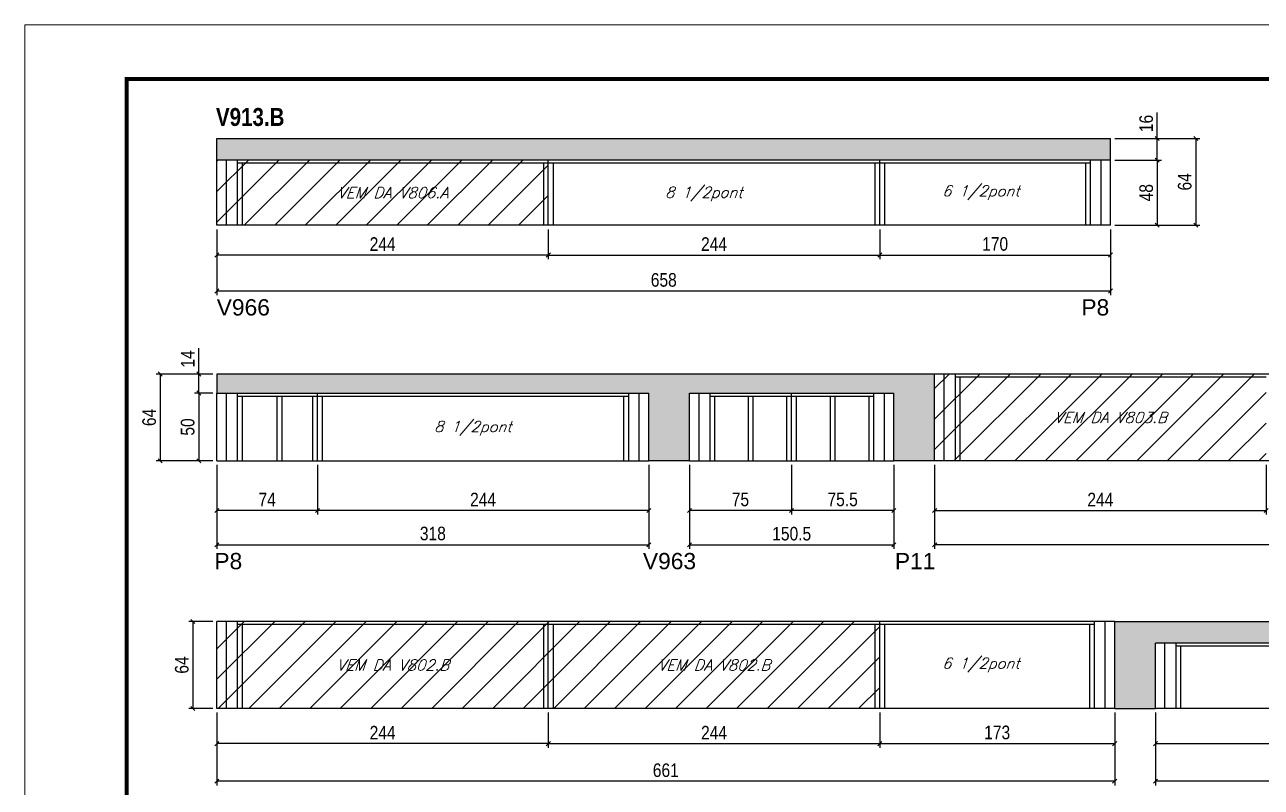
# Model space of a CAD drawing. Extents: x 3309 to 9563, y -2522 to 14608.
# Drawn here: x 3309 to 4220, y 10600 to 11162 of the extents above; entities that cross this region are included whole.
import ezdxf

# ---------------------------------------------------------------- set-up
doc = ezdxf.new("R2010")
doc.units = 0
doc.linetypes.add('DASHED', pattern=[0.75, 0.5, -0.25])
for name, color, linetype in [('5', 5, 'Continuous'), ('COTA', 241, 'Continuous'), ('NOMENCLATURA', 7, 'Continuous'), ('Painéis', 200, 'Continuous'), ('SARR_2.2x7', 40, 'Continuous'), ('SARR_3.5x7', 81, 'Continuous'), ('texto', 7, 'Continuous')]:
    doc.layers.add(name, color=color, linetype=linetype)
for name, color, linetype, lineweight in [('Folhas', 255, 'Continuous', 9), ('Hachura', 251, 'Continuous', 9), ('SARRAFO DE PRESSAO', 251, 'DASHED', 9)]:
    doc.layers.add(name, color=color, linetype=linetype, lineweight=lineweight)
doc.styles.add('COTA TECNICA', font='techl___.ttf', dxfattribs={"height": 10})
doc.styles.add('Romans', font='romans.shx')
doc.styles.get("Standard").update_dxf_attribs({"font": 'arial.ttf'})
doc.styles.add('TECNICA', font='techb___.ttf', dxfattribs={"height": 10})
doc.dimstyles.new('PAINEL', dxfattribs={"dimtxt": 10, "dimasz": 3, "dimexe": 3, "dimexo": 3, "dimgap": 3, "dimtad": 1, "dimdec": 1, "dimzin": 12, "dimdsep": 46, "dimtxsty": 'COTA TECNICA', "dimblk1": 'OBLIQUE', "dimblk2": 'OBLIQUE', "dimsah": 1, "dimcen": 0.9, "dimclrd": 4, "dimclre": 4, "dimclrt": 240, "dimadec": 1, "dimazin": 3, "dimtfac": 1, "dimtdec": 1, "dimtmove": 0, "dimatfit": 3, "dimfxl": 1, "dimtolj": 1, "dimtzin": 12, "dimarcsym": 0})
pattern_1 = [(50, (-41.846, 0), (5.46554, -0.4781726), [0.5715, -6.2865]), (355, (-41.846, 0), (-1.0573026, 5.7317054), [0.4572, -5.0292175]), (100.451445, (-41.3905, -0.04), (4.4082374, 5.2535326), [0.4857003, -5.3427073]), (46.1842, (-41.846, 1.524), (8.1323712, -1.26127), [0.85725, -9.42975]), (96.63556, (-41.168, 1.419), (7.122124, 7.422784), [0.7285507, -8.014068]), (351.18415, (-41.846, 1.524), (7.122124, 7.422784), [0.685799, -7.543792]), (21, (-41.084, 1.143), (4.5484317, -3.067956), [0.5715, -6.2865]), (326, (-41.084, 1.143), (1.8540609, 5.525639), [0.4572, -5.0292]), (71.451445, (-40.705, 0.8873), (6.4024926, 2.457683), [0.4857003, -5.342698]), (37.5, (-41.846, 0), (0.0926581, 2.53665117), [0, -4.96824, 0, -5.1054, 0, -5.04825]), (7.5, (-41.846, 0), (2.0045899, 3.00541724), [0, -2.91084, 0, -4.85394, 0, -1.92405]), (327.5, (-43.5452, 0), (4.06771786, -0.17186232), [0, -1.905, 0, -5.9436, 0, -7.8867]), (317.5, (-44.3072, 0), (4.4438754, 0.7627947), [0, -2.4765, 0, -3.94716, 0, -5.6007])]

# ---------------------------------------------------------------- blocks, each defined once
blk = doc.blocks.new('9999999999')
at = {"layer": 'Folhas'}
blk.add_lwpolyline([(98138.98, 34190.21), (99623.98, 34190.21), (99623.98, 35240.21), (98138.98, 35240.21)], close=True, dxfattribs=at)
at = {"layer": 'Folhas', "color": 30, "const_width": 3}
blk.add_lwpolyline([(98213.98, 34230.21), (99583.98, 34230.21), (99583.98, 35200.21), (98213.98, 35200.21)], close=True, dxfattribs=at)
blk = doc.blocks.new('_Oblique')
at = {"color": 0, "linetype": 'ByBlock', "lineweight": -2}
blk.add_line((-0.5, -0.5), (0.5, 0.5), dxfattribs=at)
blk = doc.blocks.new('*D1530')
at = {"layer": 'COTA', "color": 4, "linetype": 'ByBlock', "lineweight": -2, "transparency": 16777216}
for p, q in [((3450.89, 11011.41), (3450.89, 10989.51)), ((3694.89, 11011.41), (3694.89, 10989.51)), ((3694.89, 10992.51), (3450.89, 10992.51))]:
    blk.add_line(p, q, dxfattribs=at)
at = {"layer": 'Defpoints', "color": 0, "linetype": 'ByBlock', "transparency": 16777216}
for p in [(3450.89, 11014.41), (3694.89, 11014.41), (3450.89, 10992.51)]:
    blk.add_point(p, dxfattribs=at)
at = {"layer": 'COTA', "color": 4, "linetype": 'ByBlock', "lineweight": -2, "transparency": 16777216, "xscale": 3, "yscale": 3, "zscale": 3, "rotation": 180}
blk.add_blockref('_Oblique', (3450.89, 10992.51), dxfattribs=at)
at = {"layer": 'COTA', "color": 4, "linetype": 'ByBlock', "lineweight": -2, "transparency": 16777216, "xscale": 3, "yscale": 3, "zscale": 3}
blk.add_blockref('_Oblique', (3694.89, 10992.51), dxfattribs=at)
at = {"layer": 'COTA', "color": 240, "linetype": 'ByBlock', "transparency": 16777216, "insert": (3572.89, 11000.58), "char_height": 10, "attachment_point": 5, "style": 'COTA TECNICA'}
blk.add_mtext('\\A1;244', dxfattribs=at)
blk = doc.blocks.new('*D1533')
at = {"layer": 'COTA', "color": 4, "linetype": 'ByBlock', "lineweight": -2, "transparency": 16777216}
for p, q in [((3450.89, 11011.41), (3450.89, 10962.99)), ((4108.89, 11011.41), (4108.89, 10962.99)), ((4108.89, 10965.99), (3450.89, 10965.99))]:
    blk.add_line(p, q, dxfattribs=at)
at = {"layer": 'Defpoints', "color": 0, "linetype": 'ByBlock', "transparency": 16777216}
for p in [(3450.89, 11014.41), (4108.89, 11014.41), (3450.89, 10965.99)]:
    blk.add_point(p, dxfattribs=at)
at = {"layer": 'COTA', "color": 4, "linetype": 'ByBlock', "lineweight": -2, "transparency": 16777216, "xscale": 3, "yscale": 3, "zscale": 3, "rotation": 180}
blk.add_blockref('_Oblique', (3450.89, 10965.99), dxfattribs=at)
at = {"layer": 'COTA', "color": 4, "linetype": 'ByBlock', "lineweight": -2, "transparency": 16777216, "xscale": 3, "yscale": 3, "zscale": 3}
blk.add_blockref('_Oblique', (4108.89, 10965.99), dxfattribs=at)
at = {"layer": 'COTA', "color": 240, "linetype": 'ByBlock', "transparency": 16777216, "insert": (3779.89, 10974.12), "char_height": 10, "attachment_point": 5, "style": 'COTA TECNICA'}
blk.add_mtext('\\A1;658', dxfattribs=at)
blk = doc.blocks.new('*D1531')
at = {"layer": 'COTA', "color": 4, "lineweight": -2, "transparency": 16777216}
for p, q in [((3694.89, 11011.41), (3694.89, 10989.51)), ((3938.89, 11011.41), (3938.89, 10989.51)), ((3694.89, 10992.51), (3938.89, 10992.51))]:
    blk.add_line(p, q, dxfattribs=at)
at = {"layer": 'Defpoints', "color": 0, "transparency": 16777216}
for p in [(3694.89, 11014.41, 0), (3938.89, 11014.41, 0), (3938.89, 10992.51)]:
    blk.add_point(p, dxfattribs=at)
at = {"layer": 'COTA', "color": 4, "lineweight": -2, "transparency": 16777216, "xscale": 3, "yscale": 3, "zscale": 3, "rotation": 180}
blk.add_blockref('_Oblique', (3694.89, 10992.51), dxfattribs=at)
at = {"layer": 'COTA', "color": 4, "lineweight": -2, "transparency": 16777216, "xscale": 3, "yscale": 3, "zscale": 3}
blk.add_blockref('_Oblique', (3938.89, 10992.51), dxfattribs=at)
at = {"layer": 'COTA', "color": 240, "transparency": 16777216, "insert": (3816.89, 11000.58), "char_height": 10, "attachment_point": 5, "style": 'COTA TECNICA'}
blk.add_mtext('\\A1;244', dxfattribs=at)
blk = doc.blocks.new('*D1532')
at = {"layer": 'COTA', "color": 4, "lineweight": -2, "transparency": 16777216}
for p, q in [((4111.89, 11078.41), (4174.61, 11078.41)), ((4171.61, 11078.41), (4171.61, 11014.41)), ((4111.89, 11014.41), (4174.61, 11014.41))]:
    blk.add_line(p, q, dxfattribs=at)
at = {"layer": 'Defpoints', "color": 0, "transparency": 16777216}
for p in [(4108.89, 11078.41, 0), (4108.89, 11014.41, 0), (4171.61, 11014.41)]:
    blk.add_point(p, dxfattribs=at)
at = {"layer": 'COTA', "color": 4, "lineweight": -2, "transparency": 16777216, "xscale": 3, "yscale": 3, "zscale": 3}
for p, rotation in [((4171.61, 11078.41), 90), ((4171.61, 11014.41), 270)]:
    blk.add_blockref('_Oblique', p, dxfattribs=dict(at, rotation=rotation))
at = {"layer": 'COTA', "color": 240, "transparency": 16777216, "insert": (4163.51, 11046.41), "char_height": 10, "attachment_point": 5, "rotation": 90, "style": 'COTA TECNICA'}
blk.add_mtext('\\A1;64', dxfattribs=at)
blk = doc.blocks.new('*D1534')
at = {"layer": 'COTA', "color": 4, "lineweight": -2, "transparency": 16777216}
for p, q in [((3938.89, 11011.41), (3938.89, 10989.51)), ((4108.89, 11011.41), (4108.89, 10989.51)), ((3938.89, 10992.51), (4108.89, 10992.51))]:
    blk.add_line(p, q, dxfattribs=at)
at = {"layer": 'Defpoints', "color": 0, "transparency": 16777216}
for p in [(3938.89, 11014.41, 0), (4108.89, 11014.41, 0), (4108.89, 10992.51)]:
    blk.add_point(p, dxfattribs=at)
at = {"layer": 'COTA', "color": 4, "lineweight": -2, "transparency": 16777216, "xscale": 3, "yscale": 3, "zscale": 3, "rotation": 180}
blk.add_blockref('_Oblique', (3938.89, 10992.51), dxfattribs=at)
at = {"layer": 'COTA', "color": 4, "lineweight": -2, "transparency": 16777216, "xscale": 3, "yscale": 3, "zscale": 3}
blk.add_blockref('_Oblique', (4108.89, 10992.51), dxfattribs=at)
at = {"layer": 'COTA', "color": 240, "transparency": 16777216, "insert": (4023.89, 11000.61), "char_height": 10, "attachment_point": 5, "style": 'COTA TECNICA'}
blk.add_mtext('\\A1;170', dxfattribs=at)
blk = doc.blocks.new('*D1535')
at = {"layer": 'COTA', "color": 4, "lineweight": -2, "transparency": 16777216}
for p, q in [((4111.89, 11062.41), (4146.25, 11062.41)), ((4143.25, 11062.41), (4143.25, 11014.41)), ((4111.89, 11014.41), (4146.25, 11014.41))]:
    blk.add_line(p, q, dxfattribs=at)
at = {"layer": 'Defpoints', "color": 0, "transparency": 16777216}
for p in [(4108.89, 11062.41, 0), (4108.89, 11014.41, 0), (4143.25, 11014.41)]:
    blk.add_point(p, dxfattribs=at)
at = {"layer": 'COTA', "color": 4, "lineweight": -2, "transparency": 16777216, "xscale": 3, "yscale": 3, "zscale": 3}
for p, rotation in [((4143.25, 11062.41), 90), ((4143.25, 11014.41), 270)]:
    blk.add_blockref('_Oblique', p, dxfattribs=dict(at, rotation=rotation))
at = {"layer": 'COTA', "color": 240, "transparency": 16777216, "insert": (4135.15, 11038.41), "char_height": 10, "attachment_point": 5, "rotation": 90, "style": 'COTA TECNICA'}
blk.add_mtext('\\A1;48', dxfattribs=at)
blk = doc.blocks.new('*D1536')
at = {"layer": 'COTA', "color": 4, "lineweight": -2, "transparency": 16777216}
for p, q in [((4143.25, 11078.41), (4143.25, 11097.42)), ((4111.89, 11078.41), (4146.25, 11078.41)), ((4143.25, 11062.41), (4143.25, 11078.41)), ((4111.89, 11062.41), (4146.25, 11062.41))]:
    blk.add_line(p, q, dxfattribs=at)
at = {"layer": 'Defpoints', "color": 0, "transparency": 16777216}
for p in [(4108.89, 11078.41, 0), (4143.25, 11078.41), (4108.89, 11062.41, 0)]:
    blk.add_point(p, dxfattribs=at)
at = {"layer": 'COTA', "color": 4, "lineweight": -2, "transparency": 16777216, "xscale": 3, "yscale": 3, "zscale": 3}
for p, rotation in [((4143.25, 11078.41), 90), ((4143.25, 11062.41), 270)]:
    blk.add_blockref('_Oblique', p, dxfattribs=dict(at, rotation=rotation))
at = {"layer": 'COTA', "color": 240, "transparency": 16777216, "insert": (4135.14, 11089.41), "char_height": 10, "attachment_point": 5, "rotation": 90, "style": 'COTA TECNICA'}
blk.add_mtext('\\A1;16', dxfattribs=at)
blk = doc.blocks.new('*D1540')
at = {"layer": 'COTA', "color": 4, "linetype": 'ByBlock', "lineweight": -2, "transparency": 16777216}
for p, q in [((3798.85, 10837.86), (3798.85, 10776.1)), ((3949.35, 10837.86), (3949.35, 10776.1)), ((3798.85, 10779.1), (3949.35, 10779.1))]:
    blk.add_line(p, q, dxfattribs=at)
at = {"layer": 'Defpoints', "color": 0, "linetype": 'ByBlock', "transparency": 16777216}
for p in [(3798.85, 10840.86), (3949.35, 10840.86), (3949.35, 10779.1)]:
    blk.add_point(p, dxfattribs=at)
at = {"layer": 'COTA', "color": 4, "linetype": 'ByBlock', "lineweight": -2, "transparency": 16777216, "xscale": 3, "yscale": 3, "zscale": 3, "rotation": 180}
blk.add_blockref('_Oblique', (3798.85, 10779.1), dxfattribs=at)
at = {"layer": 'COTA', "color": 4, "linetype": 'ByBlock', "lineweight": -2, "transparency": 16777216, "xscale": 3, "yscale": 3, "zscale": 3}
blk.add_blockref('_Oblique', (3949.35, 10779.1), dxfattribs=at)
at = {"layer": 'COTA', "color": 240, "linetype": 'ByBlock', "transparency": 16777216, "insert": (3874.1, 10787.21), "char_height": 10, "attachment_point": 5, "style": 'COTA TECNICA'}
blk.add_mtext('\\A1;150.5', dxfattribs=at)
blk = doc.blocks.new('*D1541')
at = {"layer": 'COTA', "color": 4, "lineweight": -2, "transparency": 16777216}
for p, q in [((3873.85, 10837.86), (3873.85, 10801.35)), ((3949.35, 10837.86), (3949.35, 10801.35)), ((3949.35, 10804.35), (3873.85, 10804.35))]:
    blk.add_line(p, q, dxfattribs=at)
at = {"layer": 'Defpoints', "color": 0, "transparency": 16777216}
for p in [(3873.85, 10840.86), (3949.35, 10840.86), (3873.85, 10804.35)]:
    blk.add_point(p, dxfattribs=at)
at = {"layer": 'COTA', "color": 4, "lineweight": -2, "transparency": 16777216, "xscale": 3, "yscale": 3, "zscale": 3, "rotation": 180}
blk.add_blockref('_Oblique', (3873.85, 10804.35), dxfattribs=at)
at = {"layer": 'COTA', "color": 4, "lineweight": -2, "transparency": 16777216, "xscale": 3, "yscale": 3, "zscale": 3}
blk.add_blockref('_Oblique', (3949.35, 10804.35), dxfattribs=at)
at = {"layer": 'COTA', "color": 240, "transparency": 16777216, "insert": (3911.6, 10812.46), "char_height": 10, "attachment_point": 5, "style": 'COTA TECNICA'}
blk.add_mtext('\\A1;75.5', dxfattribs=at)
blk = doc.blocks.new('*D1542')
at = {"layer": 'COTA', "color": 4, "lineweight": -2, "transparency": 16777216}
for p, q in [((3798.85, 10837.86), (3798.85, 10801.35)), ((3873.85, 10837.86), (3873.85, 10801.35)), ((3873.85, 10804.35), (3798.85, 10804.35))]:
    blk.add_line(p, q, dxfattribs=at)
at = {"layer": 'Defpoints', "color": 0, "transparency": 16777216}
for p in [(3798.85, 10840.86), (3873.85, 10840.86), (3798.85, 10804.35)]:
    blk.add_point(p, dxfattribs=at)
at = {"layer": 'COTA', "color": 4, "lineweight": -2, "transparency": 16777216, "xscale": 3, "yscale": 3, "zscale": 3, "rotation": 180}
blk.add_blockref('_Oblique', (3798.85, 10804.35), dxfattribs=at)
at = {"layer": 'COTA', "color": 4, "lineweight": -2, "transparency": 16777216, "xscale": 3, "yscale": 3, "zscale": 3}
blk.add_blockref('_Oblique', (3873.85, 10804.35), dxfattribs=at)
at = {"layer": 'COTA', "color": 240, "transparency": 16777216, "insert": (3836.35, 10812.46), "char_height": 10, "attachment_point": 5, "style": 'COTA TECNICA'}
blk.add_mtext('\\A1;75', dxfattribs=at)
blk = doc.blocks.new('*D1543')
at = {"layer": 'COTA', "color": 4, "linetype": 'ByBlock', "lineweight": -2, "transparency": 16777216}
for p, q in [((3450.89, 10837.86), (3450.89, 10776.1)), ((3768.85, 10837.86), (3768.85, 10776.1)), ((3450.89, 10779.1), (3768.85, 10779.1))]:
    blk.add_line(p, q, dxfattribs=at)
at = {"layer": 'Defpoints', "color": 0, "linetype": 'ByBlock', "transparency": 16777216}
for p in [(3450.89, 10840.86), (3768.85, 10840.86), (3768.85, 10779.1)]:
    blk.add_point(p, dxfattribs=at)
at = {"layer": 'COTA', "color": 4, "linetype": 'ByBlock', "lineweight": -2, "transparency": 16777216, "xscale": 3, "yscale": 3, "zscale": 3, "rotation": 180}
blk.add_blockref('_Oblique', (3450.89, 10779.1), dxfattribs=at)
at = {"layer": 'COTA', "color": 4, "linetype": 'ByBlock', "lineweight": -2, "transparency": 16777216, "xscale": 3, "yscale": 3, "zscale": 3}
blk.add_blockref('_Oblique', (3768.85, 10779.1), dxfattribs=at)
at = {"layer": 'COTA', "color": 240, "linetype": 'ByBlock', "transparency": 16777216, "insert": (3609.87, 10787.34), "char_height": 10, "attachment_point": 5, "style": 'COTA TECNICA'}
blk.add_mtext('\\A1;318', dxfattribs=at)
blk = doc.blocks.new('*D1544')
at = {"layer": 'COTA', "color": 4, "lineweight": -2, "transparency": 16777216}
for p, q in [((3524.85, 10837.86), (3524.85, 10801.35)), ((3768.85, 10837.86), (3768.85, 10801.35)), ((3768.85, 10804.35), (3524.85, 10804.35))]:
    blk.add_line(p, q, dxfattribs=at)
at = {"layer": 'Defpoints', "color": 0, "transparency": 16777216}
for p in [(3524.85, 10840.86), (3768.85, 10840.86), (3524.85, 10804.35)]:
    blk.add_point(p, dxfattribs=at)
at = {"layer": 'COTA', "color": 4, "lineweight": -2, "transparency": 16777216, "xscale": 3, "yscale": 3, "zscale": 3, "rotation": 180}
blk.add_blockref('_Oblique', (3524.85, 10804.35), dxfattribs=at)
at = {"layer": 'COTA', "color": 4, "lineweight": -2, "transparency": 16777216, "xscale": 3, "yscale": 3, "zscale": 3}
blk.add_blockref('_Oblique', (3768.85, 10804.35), dxfattribs=at)
at = {"layer": 'COTA', "color": 240, "transparency": 16777216, "insert": (3646.85, 10812.42), "char_height": 10, "attachment_point": 5, "style": 'COTA TECNICA'}
blk.add_mtext('\\A1;244', dxfattribs=at)
blk = doc.blocks.new('*D1545')
at = {"layer": 'COTA', "color": 4, "lineweight": -2, "transparency": 16777216}
for p, q in [((3450.89, 10837.86), (3450.89, 10801.35)), ((3524.85, 10837.86), (3524.85, 10801.35)), ((3524.85, 10804.35), (3450.89, 10804.35))]:
    blk.add_line(p, q, dxfattribs=at)
at = {"layer": 'Defpoints', "color": 0, "transparency": 16777216}
for p in [(3450.89, 10840.86), (3524.85, 10840.86), (3450.89, 10804.35)]:
    blk.add_point(p, dxfattribs=at)
at = {"layer": 'COTA', "color": 4, "lineweight": -2, "transparency": 16777216, "xscale": 3, "yscale": 3, "zscale": 3, "rotation": 180}
blk.add_blockref('_Oblique', (3450.89, 10804.35), dxfattribs=at)
at = {"layer": 'COTA', "color": 4, "lineweight": -2, "transparency": 16777216, "xscale": 3, "yscale": 3, "zscale": 3}
blk.add_blockref('_Oblique', (3524.85, 10804.35), dxfattribs=at)
at = {"layer": 'COTA', "color": 240, "transparency": 16777216, "insert": (3487.87, 10812.42), "char_height": 10, "attachment_point": 5, "style": 'COTA TECNICA'}
blk.add_mtext('\\A1;74', dxfattribs=at)
blk = doc.blocks.new('*D1537')
at = {"layer": 'COTA', "color": 4, "lineweight": -2, "transparency": 16777216}
for p, q in [((3447.89, 10904.86), (3406.12, 10904.86)), ((3409.12, 10904.86), (3409.12, 10840.86)), ((3447.89, 10840.86), (3406.12, 10840.86))]:
    blk.add_line(p, q, dxfattribs=at)
at = {"layer": 'Defpoints', "color": 0, "transparency": 16777216}
for p in [(3450.89, 10904.86, 0), (3409.12, 10840.86), (3450.89, 10840.86, 0)]:
    blk.add_point(p, dxfattribs=at)
at = {"layer": 'COTA', "color": 4, "lineweight": -2, "transparency": 16777216, "xscale": 3, "yscale": 3, "zscale": 3}
for p, rotation in [((3409.12, 10904.86), 90), ((3409.12, 10840.86), 270)]:
    blk.add_blockref('_Oblique', p, dxfattribs=dict(at, rotation=rotation))
at = {"layer": 'COTA', "color": 240, "transparency": 16777216, "insert": (3401.02, 10872.86), "char_height": 10, "attachment_point": 5, "rotation": 90, "style": 'COTA TECNICA'}
blk.add_mtext('\\A1;64', dxfattribs=at)
blk = doc.blocks.new('*D1538')
at = {"layer": 'COTA', "color": 4, "lineweight": -2, "transparency": 16777216}
for p, q in [((3447.89, 10890.86), (3434.48, 10890.86)), ((3437.48, 10890.86), (3437.48, 10840.86)), ((3447.89, 10840.86), (3434.48, 10840.86))]:
    blk.add_line(p, q, dxfattribs=at)
at = {"layer": 'Defpoints', "color": 0, "transparency": 16777216}
for p in [(3450.89, 10890.86, 0), (3437.48, 10840.86), (3450.89, 10840.86, 0)]:
    blk.add_point(p, dxfattribs=at)
at = {"layer": 'COTA', "color": 4, "lineweight": -2, "transparency": 16777216, "xscale": 3, "yscale": 3, "zscale": 3}
for p, rotation in [((3437.48, 10890.86), 90), ((3437.48, 10840.86), 270)]:
    blk.add_blockref('_Oblique', p, dxfattribs=dict(at, rotation=rotation))
at = {"layer": 'COTA', "color": 240, "transparency": 16777216, "insert": (3429.37, 10865.86), "char_height": 10, "attachment_point": 5, "rotation": 90, "style": 'COTA TECNICA'}
blk.add_mtext('\\A1;50', dxfattribs=at)
blk = doc.blocks.new('*D1539')
at = {"layer": 'COTA', "color": 4, "lineweight": -2, "transparency": 16777216}
for p, q in [((3437.48, 10904.86), (3437.48, 10923.97)), ((3447.89, 10904.86), (3434.48, 10904.86)), ((3437.48, 10890.86), (3437.48, 10904.86)), ((3447.89, 10890.86), (3434.48, 10890.86))]:
    blk.add_line(p, q, dxfattribs=at)
at = {"layer": 'Defpoints', "color": 0, "transparency": 16777216}
for p in [(3437.48, 10904.86), (3450.89, 10904.86, 0), (3450.89, 10890.86, 0)]:
    blk.add_point(p, dxfattribs=at)
at = {"layer": 'COTA', "color": 4, "lineweight": -2, "transparency": 16777216, "xscale": 3, "yscale": 3, "zscale": 3}
for p, rotation in [((3437.48, 10904.86), 90), ((3437.48, 10890.86), 270)]:
    blk.add_blockref('_Oblique', p, dxfattribs=dict(at, rotation=rotation))
at = {"layer": 'COTA', "color": 240, "transparency": 16777216, "insert": (3429.41, 10915.91), "char_height": 10, "attachment_point": 5, "rotation": 90, "style": 'COTA TECNICA'}
blk.add_mtext('\\A1;14', dxfattribs=at)
blk = doc.blocks.new('*D1546')
at = {"layer": 'COTA', "color": 4, "linetype": 'ByBlock', "lineweight": -2, "transparency": 16777216}
for p, q in [((3979.35, 10837.86), (3979.35, 10776.1)), ((4516.35, 10837.86), (4516.35, 10776.1)), ((4516.35, 10779.1), (3979.35, 10779.1))]:
    blk.add_line(p, q, dxfattribs=at)
at = {"layer": 'Defpoints', "color": 0, "linetype": 'ByBlock', "transparency": 16777216}
for p in [(3979.35, 10840.86), (4516.35, 10840.86), (3979.35, 10779.1)]:
    blk.add_point(p, dxfattribs=at)
at = {"layer": 'COTA', "color": 4, "linetype": 'ByBlock', "lineweight": -2, "transparency": 16777216, "xscale": 3, "yscale": 3, "zscale": 3, "rotation": 180}
blk.add_blockref('_Oblique', (3979.35, 10779.1), dxfattribs=at)
at = {"layer": 'COTA', "color": 4, "linetype": 'ByBlock', "lineweight": -2, "transparency": 16777216, "xscale": 3, "yscale": 3, "zscale": 3}
blk.add_blockref('_Oblique', (4516.35, 10779.1), dxfattribs=at)
at = {"layer": 'COTA', "color": 240, "linetype": 'ByBlock', "transparency": 16777216, "insert": (4247.85, 10787.32), "char_height": 10, "attachment_point": 5, "style": 'COTA TECNICA'}
blk.add_mtext('\\A1;537', dxfattribs=at)
blk = doc.blocks.new('*D1547')
at = {"layer": 'COTA', "color": 4, "lineweight": -2, "transparency": 16777216}
for p, q in [((3979.35, 10837.86), (3979.35, 10801.35)), ((4223.35, 10837.86), (4223.35, 10801.35)), ((3979.35, 10804.35), (4223.35, 10804.35))]:
    blk.add_line(p, q, dxfattribs=at)
at = {"layer": 'Defpoints', "color": 0, "transparency": 16777216}
for p in [(3979.35, 10840.86), (4223.35, 10840.86), (4223.35, 10804.35)]:
    blk.add_point(p, dxfattribs=at)
at = {"layer": 'COTA', "color": 4, "lineweight": -2, "transparency": 16777216, "xscale": 3, "yscale": 3, "zscale": 3, "rotation": 180}
blk.add_blockref('_Oblique', (3979.35, 10804.35), dxfattribs=at)
at = {"layer": 'COTA', "color": 4, "lineweight": -2, "transparency": 16777216, "xscale": 3, "yscale": 3, "zscale": 3}
blk.add_blockref('_Oblique', (4223.35, 10804.35), dxfattribs=at)
at = {"layer": 'COTA', "color": 240, "transparency": 16777216, "insert": (4101.35, 10812.42), "char_height": 10, "attachment_point": 5, "style": 'COTA TECNICA'}
blk.add_mtext('\\A1;244', dxfattribs=at)
blk = doc.blocks.new('*D1552')
at = {"layer": 'COTA', "color": 4, "linetype": 'ByBlock', "lineweight": -2, "transparency": 16777216}
for p, q in [((3450.89, 10655.53), (3450.89, 10629.61)), ((3694.89, 10655.53), (3694.89, 10629.61)), ((3694.89, 10632.61), (3450.89, 10632.61))]:
    blk.add_line(p, q, dxfattribs=at)
at = {"layer": 'Defpoints', "color": 0, "linetype": 'ByBlock', "transparency": 16777216}
for p in [(3450.89, 10658.53), (3694.89, 10658.53), (3450.89, 10632.61)]:
    blk.add_point(p, dxfattribs=at)
at = {"layer": 'COTA', "color": 4, "linetype": 'ByBlock', "lineweight": -2, "transparency": 16777216, "xscale": 3, "yscale": 3, "zscale": 3, "rotation": 180}
blk.add_blockref('_Oblique', (3450.89, 10632.61), dxfattribs=at)
at = {"layer": 'COTA', "color": 4, "linetype": 'ByBlock', "lineweight": -2, "transparency": 16777216, "xscale": 3, "yscale": 3, "zscale": 3}
blk.add_blockref('_Oblique', (3694.89, 10632.61), dxfattribs=at)
at = {"layer": 'COTA', "color": 240, "linetype": 'ByBlock', "transparency": 16777216, "insert": (3572.89, 10640.68), "char_height": 10, "attachment_point": 5, "style": 'COTA TECNICA'}
blk.add_mtext('\\A1;244', dxfattribs=at)
blk = doc.blocks.new('*D1554')
at = {"layer": 'COTA', "color": 4, "linetype": 'ByBlock', "lineweight": -2, "transparency": 16777216}
for p, q in [((3450.89, 10655.53), (3450.89, 10601.9)), ((4111.89, 10655.53), (4111.89, 10601.9)), ((4111.89, 10604.9), (3450.89, 10604.9))]:
    blk.add_line(p, q, dxfattribs=at)
at = {"layer": 'Defpoints', "color": 0, "linetype": 'ByBlock', "transparency": 16777216}
for p in [(3450.89, 10658.53), (4111.89, 10658.53), (3450.89, 10604.9)]:
    blk.add_point(p, dxfattribs=at)
at = {"layer": 'COTA', "color": 4, "linetype": 'ByBlock', "lineweight": -2, "transparency": 16777216, "xscale": 3, "yscale": 3, "zscale": 3, "rotation": 180}
blk.add_blockref('_Oblique', (3450.89, 10604.9), dxfattribs=at)
at = {"layer": 'COTA', "color": 4, "linetype": 'ByBlock', "lineweight": -2, "transparency": 16777216, "xscale": 3, "yscale": 3, "zscale": 3}
blk.add_blockref('_Oblique', (4111.89, 10604.9), dxfattribs=at)
at = {"layer": 'COTA', "color": 240, "linetype": 'ByBlock', "transparency": 16777216, "insert": (3781.39, 10613), "char_height": 10, "attachment_point": 5, "style": 'COTA TECNICA'}
blk.add_mtext('\\A1;661', dxfattribs=at)
blk = doc.blocks.new('*D1553')
at = {"layer": 'COTA', "color": 4, "lineweight": -2, "transparency": 16777216}
for p, q in [((3694.89, 10655.53), (3694.89, 10629.61)), ((3938.89, 10655.53), (3938.89, 10629.61)), ((3694.89, 10632.61), (3938.89, 10632.61))]:
    blk.add_line(p, q, dxfattribs=at)
at = {"layer": 'Defpoints', "color": 0, "transparency": 16777216}
for p in [(3694.89, 10658.53, 0), (3938.89, 10658.53, 0), (3938.89, 10632.61)]:
    blk.add_point(p, dxfattribs=at)
at = {"layer": 'COTA', "color": 4, "lineweight": -2, "transparency": 16777216, "xscale": 3, "yscale": 3, "zscale": 3, "rotation": 180}
blk.add_blockref('_Oblique', (3694.89, 10632.61), dxfattribs=at)
at = {"layer": 'COTA', "color": 4, "lineweight": -2, "transparency": 16777216, "xscale": 3, "yscale": 3, "zscale": 3}
blk.add_blockref('_Oblique', (3938.89, 10632.61), dxfattribs=at)
at = {"layer": 'COTA', "color": 240, "transparency": 16777216, "insert": (3816.89, 10640.68), "char_height": 10, "attachment_point": 5, "style": 'COTA TECNICA'}
blk.add_mtext('\\A1;244', dxfattribs=at)
blk = doc.blocks.new('*D1555')
at = {"layer": 'COTA', "color": 4, "lineweight": -2, "transparency": 16777216}
for p, q in [((3938.89, 10655.53), (3938.89, 10629.61)), ((4111.89, 10655.53), (4111.89, 10629.61)), ((3938.89, 10632.61), (4111.89, 10632.61))]:
    blk.add_line(p, q, dxfattribs=at)
at = {"layer": 'Defpoints', "color": 0, "transparency": 16777216}
for p in [(3938.89, 10658.53, 0), (4111.89, 10658.53, 0), (4111.89, 10632.61)]:
    blk.add_point(p, dxfattribs=at)
at = {"layer": 'COTA', "color": 4, "lineweight": -2, "transparency": 16777216, "xscale": 3, "yscale": 3, "zscale": 3, "rotation": 180}
blk.add_blockref('_Oblique', (3938.89, 10632.61), dxfattribs=at)
at = {"layer": 'COTA', "color": 4, "lineweight": -2, "transparency": 16777216, "xscale": 3, "yscale": 3, "zscale": 3}
blk.add_blockref('_Oblique', (4111.89, 10632.61), dxfattribs=at)
at = {"layer": 'COTA', "color": 240, "transparency": 16777216, "insert": (4025.39, 10640.83), "char_height": 10, "attachment_point": 5, "style": 'COTA TECNICA'}
blk.add_mtext('\\A1;173', dxfattribs=at)
blk = doc.blocks.new('*D1559')
at = {"layer": 'COTA', "color": 4, "linetype": 'ByBlock', "lineweight": -2, "transparency": 16777216}
for p, q in [((4141.89, 10655.53), (4141.89, 10601.9)), ((4533.89, 10655.53), (4533.89, 10601.9)), ((4533.89, 10604.9), (4141.89, 10604.9))]:
    blk.add_line(p, q, dxfattribs=at)
at = {"layer": 'Defpoints', "color": 0, "linetype": 'ByBlock', "transparency": 16777216}
for p in [(4141.89, 10658.53), (4533.89, 10658.53), (4141.89, 10604.9)]:
    blk.add_point(p, dxfattribs=at)
at = {"layer": 'COTA', "color": 4, "linetype": 'ByBlock', "lineweight": -2, "transparency": 16777216, "xscale": 3, "yscale": 3, "zscale": 3, "rotation": 180}
blk.add_blockref('_Oblique', (4141.89, 10604.9), dxfattribs=at)
at = {"layer": 'COTA', "color": 4, "linetype": 'ByBlock', "lineweight": -2, "transparency": 16777216, "xscale": 3, "yscale": 3, "zscale": 3}
blk.add_blockref('_Oblique', (4533.89, 10604.9), dxfattribs=at)
at = {"layer": 'COTA', "color": 240, "linetype": 'ByBlock', "transparency": 16777216, "insert": (4337.89, 10613.15), "char_height": 10, "attachment_point": 5, "style": 'COTA TECNICA'}
blk.add_mtext('\\A1;392', dxfattribs=at)
blk = doc.blocks.new('*D1560')
at = {"layer": 'COTA', "color": 4, "lineweight": -2, "transparency": 16777216}
for p, q in [((4141.89, 10655.53), (4141.89, 10629.61)), ((4385.89, 10655.53), (4385.89, 10629.61)), ((4141.89, 10632.61), (4385.89, 10632.61))]:
    blk.add_line(p, q, dxfattribs=at)
at = {"layer": 'Defpoints', "color": 0, "transparency": 16777216}
for p in [(4141.89, 10658.53), (4385.89, 10658.53), (4385.89, 10632.61)]:
    blk.add_point(p, dxfattribs=at)
at = {"layer": 'COTA', "color": 4, "lineweight": -2, "transparency": 16777216, "xscale": 3, "yscale": 3, "zscale": 3, "rotation": 180}
blk.add_blockref('_Oblique', (4141.89, 10632.61), dxfattribs=at)
at = {"layer": 'COTA', "color": 4, "lineweight": -2, "transparency": 16777216, "xscale": 3, "yscale": 3, "zscale": 3}
blk.add_blockref('_Oblique', (4385.89, 10632.61), dxfattribs=at)
at = {"layer": 'COTA', "color": 240, "transparency": 16777216, "insert": (4263.89, 10640.68), "char_height": 10, "attachment_point": 5, "style": 'COTA TECNICA'}
blk.add_mtext('\\A1;244', dxfattribs=at)
blk = doc.blocks.new('*D1562')
at = {"layer": 'COTA', "color": 4, "lineweight": -2, "transparency": 16777216}
for p, q in [((3447.89, 10722.53), (3430.17, 10722.53)), ((3433.17, 10722.53), (3433.17, 10658.53)), ((3447.89, 10658.53), (3430.17, 10658.53))]:
    blk.add_line(p, q, dxfattribs=at)
at = {"layer": 'Defpoints', "color": 0, "transparency": 16777216}
for p in [(3450.89, 10722.53), (3433.17, 10658.53), (3450.89, 10658.53)]:
    blk.add_point(p, dxfattribs=at)
at = {"layer": 'COTA', "color": 4, "lineweight": -2, "transparency": 16777216, "xscale": 3, "yscale": 3, "zscale": 3}
for p, rotation in [((3433.17, 10722.53), 90), ((3433.17, 10658.53), 270)]:
    blk.add_blockref('_Oblique', p, dxfattribs=dict(at, rotation=rotation))
at = {"layer": 'COTA', "color": 240, "transparency": 16777216, "insert": (3425.07, 10690.53), "char_height": 10, "attachment_point": 5, "rotation": 90, "style": 'COTA TECNICA'}
blk.add_mtext('\\A1;64', dxfattribs=at)

msp = doc.modelspace()

# ---------------------------------------------------------------- hatches: boundary and pattern name
at = {"layer": 'COTA'}
h = msp.add_hatch(dxfattribs=at)
h.set_pattern_fill('AR-CONC', color=256, scale=0.03)
h.set_pattern_definition([(50, (-3475.853, -2199.601), (5.4655401, -0.4781726), [0.5715, -6.2865]), (355, (-3475.853, -2199.601), (-1.0573026, 5.7317054), [0.4572, -5.0292175]), (100.451445, (-3475.3974, -2199.641), (4.4082374, 5.2535326), [0.4857003, -5.3427073]), (46.1842, (-3475.853, -2198.077), (8.1323712, -1.2612698), [0.85725, -9.42975]), (96.63556, (-3475.175, -2198.182), (7.122124, 7.4227837), [0.7285507, -8.0140682]), (351.18415, (-3475.853, -2198.077), (7.122124, 7.4227837), [0.685799, -7.543792]), (21, (-3475.091, -2198.458), (4.5484317, -3.067956), [0.5715, -6.2865]), (326, (-3475.091, -2198.458), (1.8540609, 5.525639), [0.4572, -5.0292]), (71.451445, (-3474.712, -2198.714), (6.4024926, 2.457683), [0.4857003, -5.3426981]), (37.5, (-3475.8529, -2199.6011), (0.0926581, 2.53665117), [0, -4.96824, 0, -5.1054, 0, -5.04825]), (7.5, (-3475.853, -2199.601), (2.00458988, 3.00541724), [0, -2.91084, 0, -4.85394, 0, -1.92405]), (327.5, (-3477.5522, -2199.6011), (4.06771786, -0.17186232), [0, -1.905, 0, -5.9436, 0, -7.8867]), (317.5, (-3478.314, -2199.601), (4.44387544, 0.7627947), [0, -2.4765, 0, -3.94716, 0, -5.6007])])
h.paths.add_polyline_path([(4108.89, 11062.41), (4108.89, 11078.41), (3450.89, 11078.41), (3450.89, 11062.41)])
h = msp.add_hatch(dxfattribs=at)
h.set_pattern_fill('AR-CONC', color=256, scale=0.03)
h.set_pattern_definition(pattern_1)
h.paths.add_polyline_path([(3798.85, 10890.86), (3949.35, 10890.86), (3949.35, 10840.86), (3979.35, 10840.86), (3979.35, 10904.86), (3450.89, 10904.86), (3450.89, 10890.86), (3768.85, 10890.86), (3768.85, 10840.86), (3798.85, 10840.86)])
h = msp.add_hatch(dxfattribs=at)
h.set_pattern_fill('AR-CONC', color=256, scale=0.03)
h.set_pattern_definition(pattern_1)
h.paths.add_polyline_path([(4141.89, 10706.53), (4533.89, 10706.53), (4533.89, 10722.53), (4111.89, 10722.53), (4111.89, 10658.53), (4141.89, 10658.53)])
at = {"layer": 'Hachura'}
h = msp.add_hatch(dxfattribs=at)
h.set_pattern_fill('ANSI31', color=256, scale=5)
h.paths.add_polyline_path([(3694.89, 11062.41), (3450.89, 11062.41), (3450.89, 11014.41), (3694.89, 11014.41)])
h.paths.add_polyline_path([(4223.35, 10904.86), (3979.35, 10904.86), (3979.35, 10840.86), (4223.35, 10840.86)])
h.paths.add_polyline_path([(3938.89, 10722.53), (3694.89, 10722.53), (3694.89, 10658.53), (3938.89, 10658.53)])
h.paths.add_polyline_path([(3694.89, 10722.53), (3450.89, 10722.53), (3450.89, 10658.53), (3694.89, 10658.53)])
h.paths.add_polyline_path([(4238.85, 10519.33), (3994.85, 10519.33), (3994.85, 10471.33), (4238.85, 10471.33)])
h.paths.add_polyline_path([(4482.85, 10519.33), (4238.85, 10519.33), (4238.85, 10471.33), (4482.85, 10471.33)])
h.paths.add_polyline_path([(4646.85, 10519.33), (4482.85, 10519.33), (4482.85, 10471.33), (4646.85, 10471.33)])
h.paths.add_polyline_path([(3529.5, 11032.51), (3627.22, 11032.51), (3631.27, 11044.3), (3533.56, 11044.3)], flags=24)
h.paths.add_polyline_path([(4056.66, 10866.96), (4154.75, 10866.96), (4158.81, 10878.75), (4060.72, 10878.75)], flags=24)
h.paths.add_polyline_path([(3764.7, 10684.64), (3862.79, 10684.64), (3866.85, 10696.42), (3768.76, 10696.42)], flags=24)
h.paths.add_polyline_path([(3528.2, 10684.64), (3626.29, 10684.64), (3630.35, 10696.42), (3532.26, 10696.42)], flags=24)
h.paths.add_polyline_path([(4072.16, 10489.44), (4170.25, 10489.44), (4174.31, 10501.22), (4076.22, 10501.22)], flags=24)
h.paths.add_polyline_path([(4308.66, 10489.44), (4406.75, 10489.44), (4410.81, 10501.22), (4312.72, 10501.22)], flags=24)
h.paths.add_polyline_path([(4505.16, 10489.44), (4603.25, 10489.44), (4607.31, 10501.22), (4509.22, 10501.22)], flags=24)

# ---------------------------------------------------------------- linework, layer by layer
at = {"layer": 'COTA'}
for p, q in [((3450.89, 11062.41), (3450.89, 11078.41)), ((3450.89, 11078.41), (4108.89, 11078.41)), ((4108.89, 11062.41), (4108.89, 11078.41)), ((3979.35, 10904.86), (3450.89, 10904.86)), ((3450.89, 10904.86), (3450.89, 10890.86)), ((3798.85, 10840.86), (3768.85, 10840.86)), ((3979.35, 10840.86), (3949.35, 10840.86)), ((4111.89, 10722.53), (4533.89, 10722.53)), ((4111.89, 10658.53), (4141.89, 10658.53))]:
    msp.add_line(p, q, dxfattribs=at)
at = {"layer": 'Painéis', "linetype": 'ByBlock'}
for p, q in [((4108.89, 11062.41), (3450.89, 11062.41)), ((3450.89, 11014.41), (3450.89, 11062.41)), ((3694.89, 11014.41), (3694.89, 11062.41)), ((3938.89, 11014.41), (3938.89, 11062.41)), ((4108.89, 11014.41), (4108.89, 11062.41)), ((4108.89, 11014.41), (3450.89, 11014.41)), ((4516.35, 10904.86), (3979.35, 10904.86)), ((3979.35, 10840.86), (3979.35, 10904.86)), ((3450.89, 10890.86), (3768.85, 10890.86)), ((3450.89, 10840.86), (3450.89, 10890.86)), ((3524.85, 10840.86), (3524.85, 10890.86)), ((3768.85, 10840.86), (3768.85, 10890.86)), ((3798.85, 10890.86), (3949.35, 10890.86)), ((3798.85, 10840.86), (3798.85, 10890.86)), ((3873.85, 10840.86), (3873.85, 10890.86)), ((3949.35, 10840.86), (3949.35, 10890.86)), ((3450.89, 10840.86), (3768.85, 10840.86)), ((3798.85, 10840.86), (3949.35, 10840.86)), ((4516.35, 10840.86), (3979.35, 10840.86)), ((4111.89, 10722.53), (3450.89, 10722.53)), ((3450.89, 10658.53), (3450.89, 10722.53)), ((3694.89, 10658.53), (3694.89, 10722.53)), ((3938.89, 10658.53), (3938.89, 10722.53)), ((4111.89, 10658.53), (4111.89, 10722.53)), ((4533.89, 10706.53), (4141.89, 10706.53)), ((4141.89, 10658.53), (4141.89, 10706.53)), ((4111.89, 10658.53), (3450.89, 10658.53)), ((4533.89, 10658.53), (4141.89, 10658.53))]:
    msp.add_line(p, q, dxfattribs=at)
at = {"layer": 'SARR_2.2x7', "linetype": 'Continuous'}
for p, q in [((3457.89, 11014.41), (3457.89, 11062.41)), ((4101.89, 11014.41), (4101.89, 11062.41)), ((3694.89, 11060.21), (3465.89, 11060.21)), ((3938.89, 11060.21), (3694.89, 11060.21)), ((4093.89, 11060.21), (3938.89, 11060.21)), ((3986.35, 10840.86), (3986.35, 10904.86)), ((4223.35, 10902.66), (3994.35, 10902.66)), ((3457.89, 10840.86), (3457.89, 10890.86)), ((3761.85, 10840.86), (3761.85, 10890.86)), ((3805.85, 10840.86), (3805.85, 10890.86)), ((3942.35, 10840.86), (3942.35, 10890.86)), ((3465.89, 10888.66), (3524.85, 10888.66)), ((3524.85, 10888.66), (3753.85, 10888.66)), ((3813.85, 10888.66), (3873.85, 10888.66)), ((3873.85, 10888.66), (3934.35, 10888.66)), ((3457.89, 10658.53), (3457.89, 10722.53)), ((3694.89, 10720.33), (3465.89, 10720.33)), ((3938.89, 10720.33), (3694.89, 10720.33)), ((4096.89, 10720.33), (3938.89, 10720.33)), ((4104.89, 10658.53), (4104.89, 10722.53)), ((4148.89, 10658.53), (4148.89, 10706.53)), ((4385.89, 10704.33), (4156.89, 10704.33))]:
    msp.add_line(p, q, dxfattribs=at)
at = {"layer": 'SARR_3.5x7'}
for p, q in [((3465.89, 11062.41), (3465.89, 11014.41)), ((4093.89, 11062.41), (4093.89, 11014.41)), ((3469.39, 11060.21), (3469.39, 11014.41)), ((3691.39, 11060.21), (3691.39, 11014.41)), ((3698.39, 11060.21), (3698.39, 11014.41)), ((3935.39, 11060.21), (3935.39, 11014.41)), ((3942.39, 11060.21), (3942.39, 11014.41)), ((4090.39, 11060.21), (4090.39, 11014.41)), ((3994.35, 10904.86), (3994.35, 10840.86)), ((3997.85, 10902.66), (3997.85, 10840.86)), ((3465.89, 10890.86), (3465.89, 10840.86)), ((3753.85, 10890.86), (3753.85, 10840.86)), ((3813.85, 10890.86), (3813.85, 10840.86)), ((3934.35, 10890.86), (3934.35, 10840.86)), ((3469.39, 10888.66), (3469.39, 10840.86)), ((3495.08, 10888.66), (3495.08, 10840.86)), ((3498.58, 10888.66), (3498.58, 10840.86)), ((3521.35, 10888.66), (3521.35, 10840.86)), ((3528.35, 10888.66), (3528.35, 10840.86)), ((3750.35, 10888.66), (3750.35, 10840.86)), ((3817.35, 10888.66), (3817.35, 10840.86)), ((3842.06, 10888.66), (3842.06, 10840.86)), ((3845.56, 10888.66), (3845.56, 10840.86)), ((3870.35, 10888.66), (3870.35, 10840.86)), ((3877.35, 10888.66), (3877.35, 10840.86)), ((3902.31, 10888.66), (3902.31, 10840.86)), ((3905.81, 10888.66), (3905.81, 10840.86)), ((3930.85, 10888.66), (3930.85, 10840.86)), ((3465.89, 10722.53), (3465.89, 10658.53)), ((3469.39, 10720.33), (3469.39, 10658.53)), ((3691.39, 10720.33), (3691.39, 10658.53)), ((3698.39, 10720.33), (3698.39, 10658.53)), ((3935.39, 10720.33), (3935.39, 10658.53)), ((3942.39, 10720.33), (3942.39, 10658.53)), ((4093.39, 10720.33), (4093.39, 10658.53)), ((4096.89, 10722.53), (4096.89, 10658.53)), ((4156.89, 10706.53), (4156.89, 10658.53)), ((4160.39, 10704.33), (4160.39, 10658.53))]:
    msp.add_line(p, q, dxfattribs=at)

# ---------------------------------------------------------------- block references
at = {"layer": 'SARRAFO DE PRESSAO', "color": 6, "linetype": 'ByBlock'}
msp.add_blockref('9999999999', (-94829.61, -24078.07), dxfattribs=at)

# ---------------------------------------------------------------- texts
at = {"layer": '5', "linetype": 'Continuous'}
for s, rotation, p in [('V966', 359.99996, (3450.74, 10947.98)), ('P8', 359.99996, (4087.38, 10947.98)), ('P8', 0.00004, (3449.01, 10761.08)), ('V963', 0.00004, (3764.55, 10761.08)), ('P11', 0.00004, (3950.06, 10761.08))]:
    msp.add_text(s, height=12, rotation=rotation, dxfattribs=at).set_placement(p)
at = {"layer": 'NOMENCLATURA', "style": 'TECNICA'}
msp.add_text('V913.B', height=13.2, dxfattribs=at).set_placement((3450.17, 11087.59))
at = {"layer": 'texto', "color": 2, "char_height": 8, "attachment_point": 5, "style": 'Romans'}
for s, insert in [('{\\Q19;\\C256;8 1/2pont}', (3809.39, 11037.41)), ('{\\Q19;\\C256;6 1/2pont}', (4013.39, 11038.41)), ('{\\Q19;\\C256;VEM DA V806.A}', (3580.39, 11038.41)), ('{\\Q19;\\C256;8 1/2pont}', (3639.35, 10864.86)), ('{\\Q19;\\C256;VEM DA V803.B}', (4108.85, 10872.86)), ('{\\Q19;\\C256;VEM DA V802.B}', (3580.39, 10690.53)), ('{\\Q19;\\C256;VEM DA V802.B}', (3816.89, 10690.53)), ('{\\Q19;\\C256;6 1/2pont}', (4013.39, 10690.53))]:
    msp.add_mtext(s, dxfattribs=dict(at, insert=insert))

# ---------------------------------------------------------------- dimensions: what is measured, and where the dimension line sits
at = {"layer": 'COTA'}
for base, p1, p2, angle, picture, middle in [((4143.25, 11078.41, 0), (4108.89, 11062.41), (4108.89, 11078.41), 90, '*D1536', (4135.14, 11089.41, 0)), ((4171.61, 11014.41, 0), (4108.89, 11078.41), (4108.89, 11014.41), 90, '*D1532', (4163.51, 11046.41, 0)), ((4143.25, 11014.41, 0), (4108.89, 11062.41), (4108.89, 11014.41), 90, '*D1535', (4135.15, 11038.41, 0)), ((3437.48, 10904.86, 0), (3450.89, 10890.86), (3450.89, 10904.86), 90, '*D1539', (3429.41, 10915.91, 0)), ((3409.12, 10840.86, 0), (3450.89, 10904.86), (3450.89, 10840.86), 90, '*D1537', (3401.02, 10872.86, 0)), ((3437.48, 10840.86, 0), (3450.89, 10890.86), (3450.89, 10840.86), 90, '*D1538', (3429.37, 10865.86, 0)), ((3524.85, 10804.35), (3768.85, 10840.86), (3524.85, 10840.86), 180, '*D1544', (3646.85, 10812.42)), ((3873.85, 10804.35), (3949.35, 10840.86), (3873.85, 10840.86), 180, '*D1541', (3911.6, 10812.46)), ((3433.17, 10658.53), (3450.89, 10722.53), (3450.89, 10658.53), 90, '*D1562', (3425.07, 10690.53))]:
    dim = msp.add_linear_dim(base=base, p1=p1, p2=p2, angle=angle, dimstyle='PAINEL', dxfattribs=at)
    dim.commit()
    dim.dimension.update_dxf_attribs({"geometry": picture, "text_midpoint": middle})
at = {"layer": 'COTA', "linetype": 'ByBlock'}
for base, p1, p2, picture, middle in [((3450.89, 10992.51), (3694.89, 11014.41), (3450.89, 11014.41), '*D1530', (3572.89, 11000.58)), ((3450.89, 10632.61), (3694.89, 10658.53), (3450.89, 10658.53), '*D1552', (3572.89, 10640.68))]:
    dim = msp.add_linear_dim(base=base, p1=p1, p2=p2, angle=180, dimstyle='PAINEL', override={"dimtmove": 1}, dxfattribs=at)
    dim.commit()
    dim.dimension.update_dxf_attribs({"geometry": picture, "text_midpoint": middle})
for base, p1, p2, picture, middle in [((3450.89, 10965.99), (4108.89, 11014.41), (3450.89, 11014.41), '*D1533', (3779.89, 10974.12)), ((3979.35, 10779.1), (4516.35, 10840.86), (3979.35, 10840.86), '*D1546', (4247.85, 10787.32)), ((3450.89, 10604.9), (4111.89, 10658.53), (3450.89, 10658.53), '*D1554', (3781.39, 10613)), ((4141.89, 10604.9), (4533.89, 10658.53), (4141.89, 10658.53), '*D1559', (4337.89, 10613.15))]:
    dim = msp.add_linear_dim(base=base, p1=p1, p2=p2, angle=180, dimstyle='PAINEL', dxfattribs=at)
    dim.commit()
    dim.dimension.update_dxf_attribs({"geometry": picture, "text_midpoint": middle})
at = {"layer": 'COTA'}
for base, p1, p2, picture, middle in [((3938.89, 10992.51, 0), (3694.89, 11014.41), (3938.89, 11014.41), '*D1531', (3816.89, 11000.58, 0)), ((4108.89, 10992.51, 0), (3938.89, 11014.41), (4108.89, 11014.41), '*D1534', (4023.89, 11000.61, 0)), ((4223.35, 10804.35), (3979.35, 10840.86), (4223.35, 10840.86), '*D1547', (4101.35, 10812.42)), ((3938.89, 10632.61, 0), (3694.89, 10658.53), (3938.89, 10658.53), '*D1553', (3816.89, 10640.68, 0)), ((4111.89, 10632.61, 0), (3938.89, 10658.53), (4111.89, 10658.53), '*D1555', (4025.39, 10640.83, 0)), ((4385.89, 10632.61), (4141.89, 10658.53), (4385.89, 10658.53), '*D1560', (4263.89, 10640.68))]:
    dim = msp.add_linear_dim(base=base, p1=p1, p2=p2, dimstyle='PAINEL', dxfattribs=at)
    dim.commit()
    dim.dimension.update_dxf_attribs({"geometry": picture, "text_midpoint": middle})
at = {"layer": 'COTA', "linetype": 'ByBlock'}
for base, p1, p2, picture, middle in [((3768.85, 10779.1), (3450.89, 10840.86), (3768.85, 10840.86), '*D1543', (3609.87, 10787.34)), ((3949.35, 10779.1), (3798.85, 10840.86), (3949.35, 10840.86), '*D1540', (3874.1, 10787.21))]:
    dim = msp.add_linear_dim(base=base, p1=p1, p2=p2, dimstyle='PAINEL', dxfattribs=at)
    dim.commit()
    dim.dimension.update_dxf_attribs({"geometry": picture, "text_midpoint": middle})
at = {"layer": 'COTA'}
for base, p1, p2, picture, middle in [((3450.89, 10804.35), (3524.85, 10840.86), (3450.89, 10840.86), '*D1545', (3487.87, 10812.42)), ((3798.85, 10804.35), (3873.85, 10840.86), (3798.85, 10840.86), '*D1542', (3836.35, 10812.46))]:
    dim = msp.add_linear_dim(base=base, p1=p1, p2=p2, angle=180, dimstyle='PAINEL', override={"dimtmove": 1}, dxfattribs=at)
    dim.commit()
    dim.dimension.update_dxf_attribs({"geometry": picture, "text_midpoint": middle})

doc.saveas('drawing.dxf')
